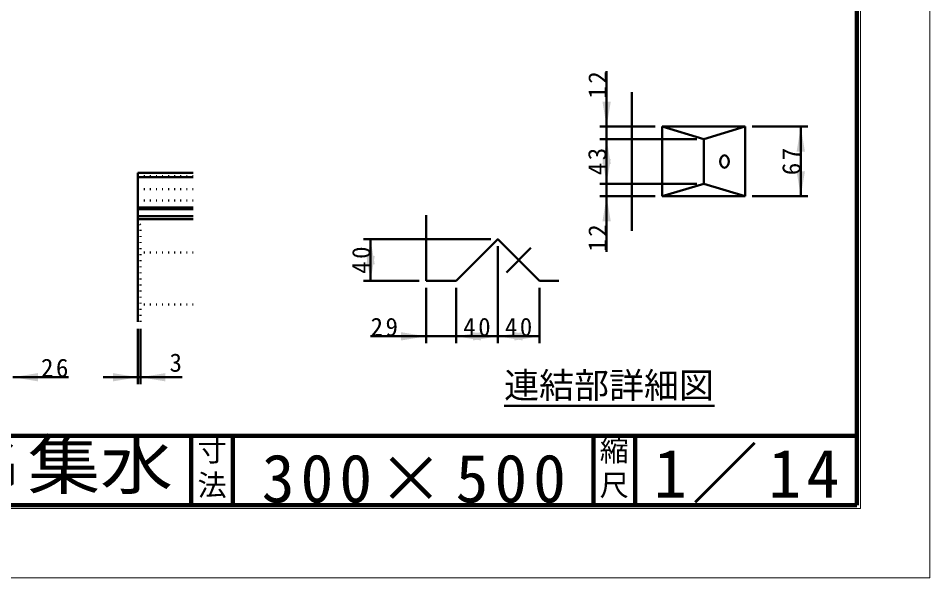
# Model space of a CAD drawing. Units: millimetres, scale not verified, with parts at other scales. Extents: x -2102 to 2102, y -1485 to 1485.
# Drawn here: x 788 to 2102, y -1485 to -678 of the extents above; entities that cross this region are included whole.
import ezdxf
from ezdxf.enums import TextEntityAlignment as Align

# ---------------------------------------------------------------- set-up
doc = ezdxf.new("R2010")
doc.units = ezdxf.units.MM
doc.header["$LTSCALE"] = 5
doc.linetypes.add('DOTTED', pattern=[1.75, 0.25, -1.5])
doc.linetypes.add('LONG_DASHED_DOTTED', pattern=[15.25, 12, -1.5, 0.25, -1.5])
doc.layers.add('0-1_V-nasSTD', color=7, linetype='Continuous', lineweight=35)
doc.layers.add('0-2_0', color=7, linetype='Continuous', lineweight=50)
doc.styles.add('ＭＳ ゴシック', font='')
doc.styles.get('ＭＳ ゴシック').set_extended_font_data('MS Gothic')

msp = doc.modelspace()

# ---------------------------------------------------------------- linework, layer by layer
at = {"layer": '0-1_V-nasSTD', "lineweight": 100}
for p, q in [((1037.5, -1280), (1037.5, -1380)), ((1097.5, -1280), (1097.5, -1380)), ((1617.5, -1280), (1617.5, -1380)), ((1677.5, -1280), (1677.5, -1380)), ((-1997.5, -1380), (1997.5, -1380))]:
    msp.add_line(p, q, dxfattribs=at)
at = {"layer": '0-1_V-nasSTD', "lineweight": 18}
for points in [[(-2102.5, -1485), (-2102.5, 1485), (2102.5, 1485), (2102.5, -1485)], [(-2002.5, -1385), (-2002.5, 1385), (2002.5, 1385), (2002.5, -1385)]]:
    msp.add_lwpolyline(points, close=True, dxfattribs=at)
at = {"layer": '0-1_V-nasSTD', "lineweight": 100}
msp.add_lwpolyline([(1997.5, -1380), (1997.5, 1380), (-1997.5, 1380)], dxfattribs=at)
at = {"layer": '0-1_V-nasSTD'}
for points in [[(1630.444, -797.998), (1636.444, -833.998), (1642.444, -797.998)], [(1910.444, -869.998), (1916.444, -833.998), (1922.444, -869.998)], [(1630.444, -887.998), (1636.444, -851.998), (1642.444, -887.998)], [(1630.444, -880.498), (1636.444, -916.498), (1642.444, -880.498)], [(1910.444, -898.498), (1916.444, -934.498), (1922.444, -898.498)], [(1630.444, -970.498), (1636.444, -934.498), (1642.444, -970.498)], [(1290.025, -1032.571), (1296.025, -996.571), (1302.025, -1032.571)], [(1290.025, -1020.571), (1296.025, -1056.571), (1302.025, -1020.571)], [(1340.025, -1142.571), (1340.025, -1130.571), (1376.025, -1136.571)], [(1419.525, -1136.571), (1455.525, -1142.571), (1455.525, -1130.571)], [(1443.525, -1142.571), (1443.525, -1130.571), (1479.525, -1136.571)], [(1479.525, -1136.571), (1515.525, -1142.571), (1515.525, -1130.571)], [(1503.525, -1142.571), (1503.525, -1130.571), (1539.525, -1136.571)], [(780.336, -1195.624), (816.336, -1201.624), (816.336, -1189.624)], [(924.336, -1201.624), (924.336, -1189.624), (960.336, -1195.624)], [(964.086, -1195.624), (1000.086, -1201.624), (1000.086, -1189.624)]]:
    msp.add_solid(points, dxfattribs=at)
at = {"layer": '0-2_0'}
for p, q in [((1636.444, -753.998), (1636.444, -833.998)), ((1672.944, -784.248), (1672.944, -984.248)), ((1706.444, -833.998), (1626.444, -833.998)), ((1636.444, -851.998), (1636.444, -833.998)), ((1716.444, -833.998), (1716.444, -934.498)), ((1716.444, -833.998), (1836.444, -833.998)), ((1836.444, -833.998), (1836.444, -934.498)), ((1846.444, -833.998), (1926.444, -833.998)), ((1916.444, -934.498), (1916.444, -833.998)), ((1766.444, -851.998), (1626.444, -851.998)), ((1636.444, -916.498), (1636.444, -851.998)), ((1776.444, -851.998), (1776.444, -916.498)), ((960.336, -1115.624), (960.336, -900.624)), ((960.336, -900.624), (1040.336, -900.624)), ((960.336, -906.874), (1040.336, -906.874)), ((1766.444, -916.498), (1626.444, -916.498)), ((1636.444, -934.498), (1636.444, -916.498)), ((1706.444, -934.498), (1626.444, -934.498)), ((1636.444, -1014.498), (1636.444, -934.498)), ((1716.444, -934.498), (1836.444, -934.498)), ((1846.444, -934.498), (1926.444, -934.498)), ((960.336, -950.605), (1040.336, -950.605)), ((960.336, -953.124), (1040.336, -953.124)), ((960.336, -963.124), (1040.336, -963.124)), ((960.336, -967.322), (1040.336, -967.322)), ((1376.025, -961.571), (1376.025, -1056.571)), ((1469.525, -996.571), (1286.025, -996.571)), ((1296.025, -1056.571), (1296.025, -996.571)), ((1479.525, -1006.571), (1479.525, -1146.571)), ((1366.025, -1056.571), (1286.025, -1056.571)), ((1376.025, -1056.571), (1419.525, -1056.571)), ((1539.525, -1056.571), (1567.525, -1056.571)), ((1376.025, -1066.571), (1376.025, -1146.571)), ((1419.525, -1066.571), (1419.525, -1146.571)), ((1539.525, -1066.571), (1539.525, -1146.571)), ((960.336, -1125.624), (960.336, -1205.624)), ((964.086, -1125.624), (964.086, -1205.624)), ((1296.025, -1136.571), (1376.025, -1136.571)), ((1376.025, -1136.571), (1419.525, -1136.571)), ((860.336, -1195.624), (780.336, -1195.624)), ((910.336, -1195.624), (960.336, -1195.624)), ((960.336, -1195.624), (964.086, -1195.624)), ((1024.086, -1195.624), (964.086, -1195.624)), ((1488.687, -1236.814), (1792.095, -1236.814))]:
    msp.add_line(p, q, dxfattribs=at)
at = {"layer": '0-2_0', "linetype": 'DOTTED'}
for p, q in [((960.336, -905.624), (1040.336, -905.624)), ((960.336, -924.374), (1040.336, -924.374)), ((960.336, -940.624), (1040.336, -940.624)), ((964.086, -975.624), (960.336, -973.124)), ((964.086, -1115.624), (964.086, -975.624)), ((960.336, -1003.124), (964.086, -1000.624)), ((960.336, -1015.624), (1040.336, -1015.624)), ((960.336, -1090.624), (1040.336, -1090.624))]:
    msp.add_line(p, q, dxfattribs=at)
at = {"layer": '0-2_0', "linetype": 'LONG_DASHED_DOTTED'}
msp.add_line((1491.847, -1044.248), (1527.203, -1008.893), dxfattribs=at)
at = {"layer": '0-2_0', "lineweight": 100}
msp.add_line((-1997.5, -1280), (1997.5, -1280), dxfattribs=at)
at = {"layer": '0-2_0'}
for points in [[(1716.444, -833.998), (1776.444, -851.998), (1836.444, -833.998)], [(1716.444, -934.498), (1776.444, -916.498), (1836.444, -934.498)], [(1419.525, -1056.571), (1479.525, -996.571), (1539.525, -1056.571)], [(1419.525, -1136.571), (1479.525, -1136.571), (1539.525, -1136.571)]]:
    msp.add_lwpolyline(points, dxfattribs=at)
msp.add_ellipse((1806.444, -884.248), major_axis=(0, 9), ratio=0.707107, dxfattribs=at)

# ---------------------------------------------------------------- texts
at = {"layer": '0-1_V-nasSTD', "style": 'ＭＳ ゴシック'}
for s, height, p in [('3', 26.39, (1006.086, -1195.624)), ('連結部詳細図', 36.95, (1488.687, -1236.814)), ('寸', 30.79, (1046.482, -1326.001)), ('縮', 30.79, (1626.482, -1326.001)), ('法', 30.79, (1046.476, -1375.99)), ('尺', 30.79, (1626.476, -1375.99))]:
    msp.add_text(s, height=height, dxfattribs=at).set_placement(p, align=Align.BOTTOM_LEFT)
at = {"layer": '0-1_V-nasSTD', "style": 'ＭＳ ゴシック', "width": 1.1}
msp.add_text('ユニロードⅡ ＬＳＧ集水', height=69.65, dxfattribs=at).set_placement((-191, -1377.53), align=Align.BOTTOM_LEFT)
at = {"layer": '0-1_V-nasSTD', "char_height": 26.39, "attachment_point": 7, "rotation": 90, "style": 'ＭＳ ゴシック'}
for s, insert in [('\\T1.2;12', (1636.444, -793.598)), ('\\T1.2;43', (1636.444, -904.048)), ('\\T1.2;67', (1916.444, -904.048)), ('\\T1.2;12', (1636.444, -1014.498)), ('\\T1.2;40', (1296.025, -1046.371))]:
    msp.add_mtext(s, dxfattribs=dict(at, insert=insert))
at = {"layer": '0-1_V-nasSTD', "attachment_point": 7, "style": 'ＭＳ ゴシック'}
for s, insert, char_height in [('\\T1.2;29', (1296.025, -1136.571), 26.39), ('\\T1.2;40', (1429.725, -1136.571), 26.39), ('\\T1.2;40', (1489.725, -1136.571), 26.39), ('\\T1.2;26', (820.736, -1195.624), 26.39), ('\\T1.16;1／14', (1704.533, -1377.418), 69.65), ('\\T1.18;300×500', (1139.081, -1377.492), 69.65)]:
    msp.add_mtext(s, dxfattribs=dict(at, insert=insert, char_height=char_height))

doc.saveas('drawing.dxf')
